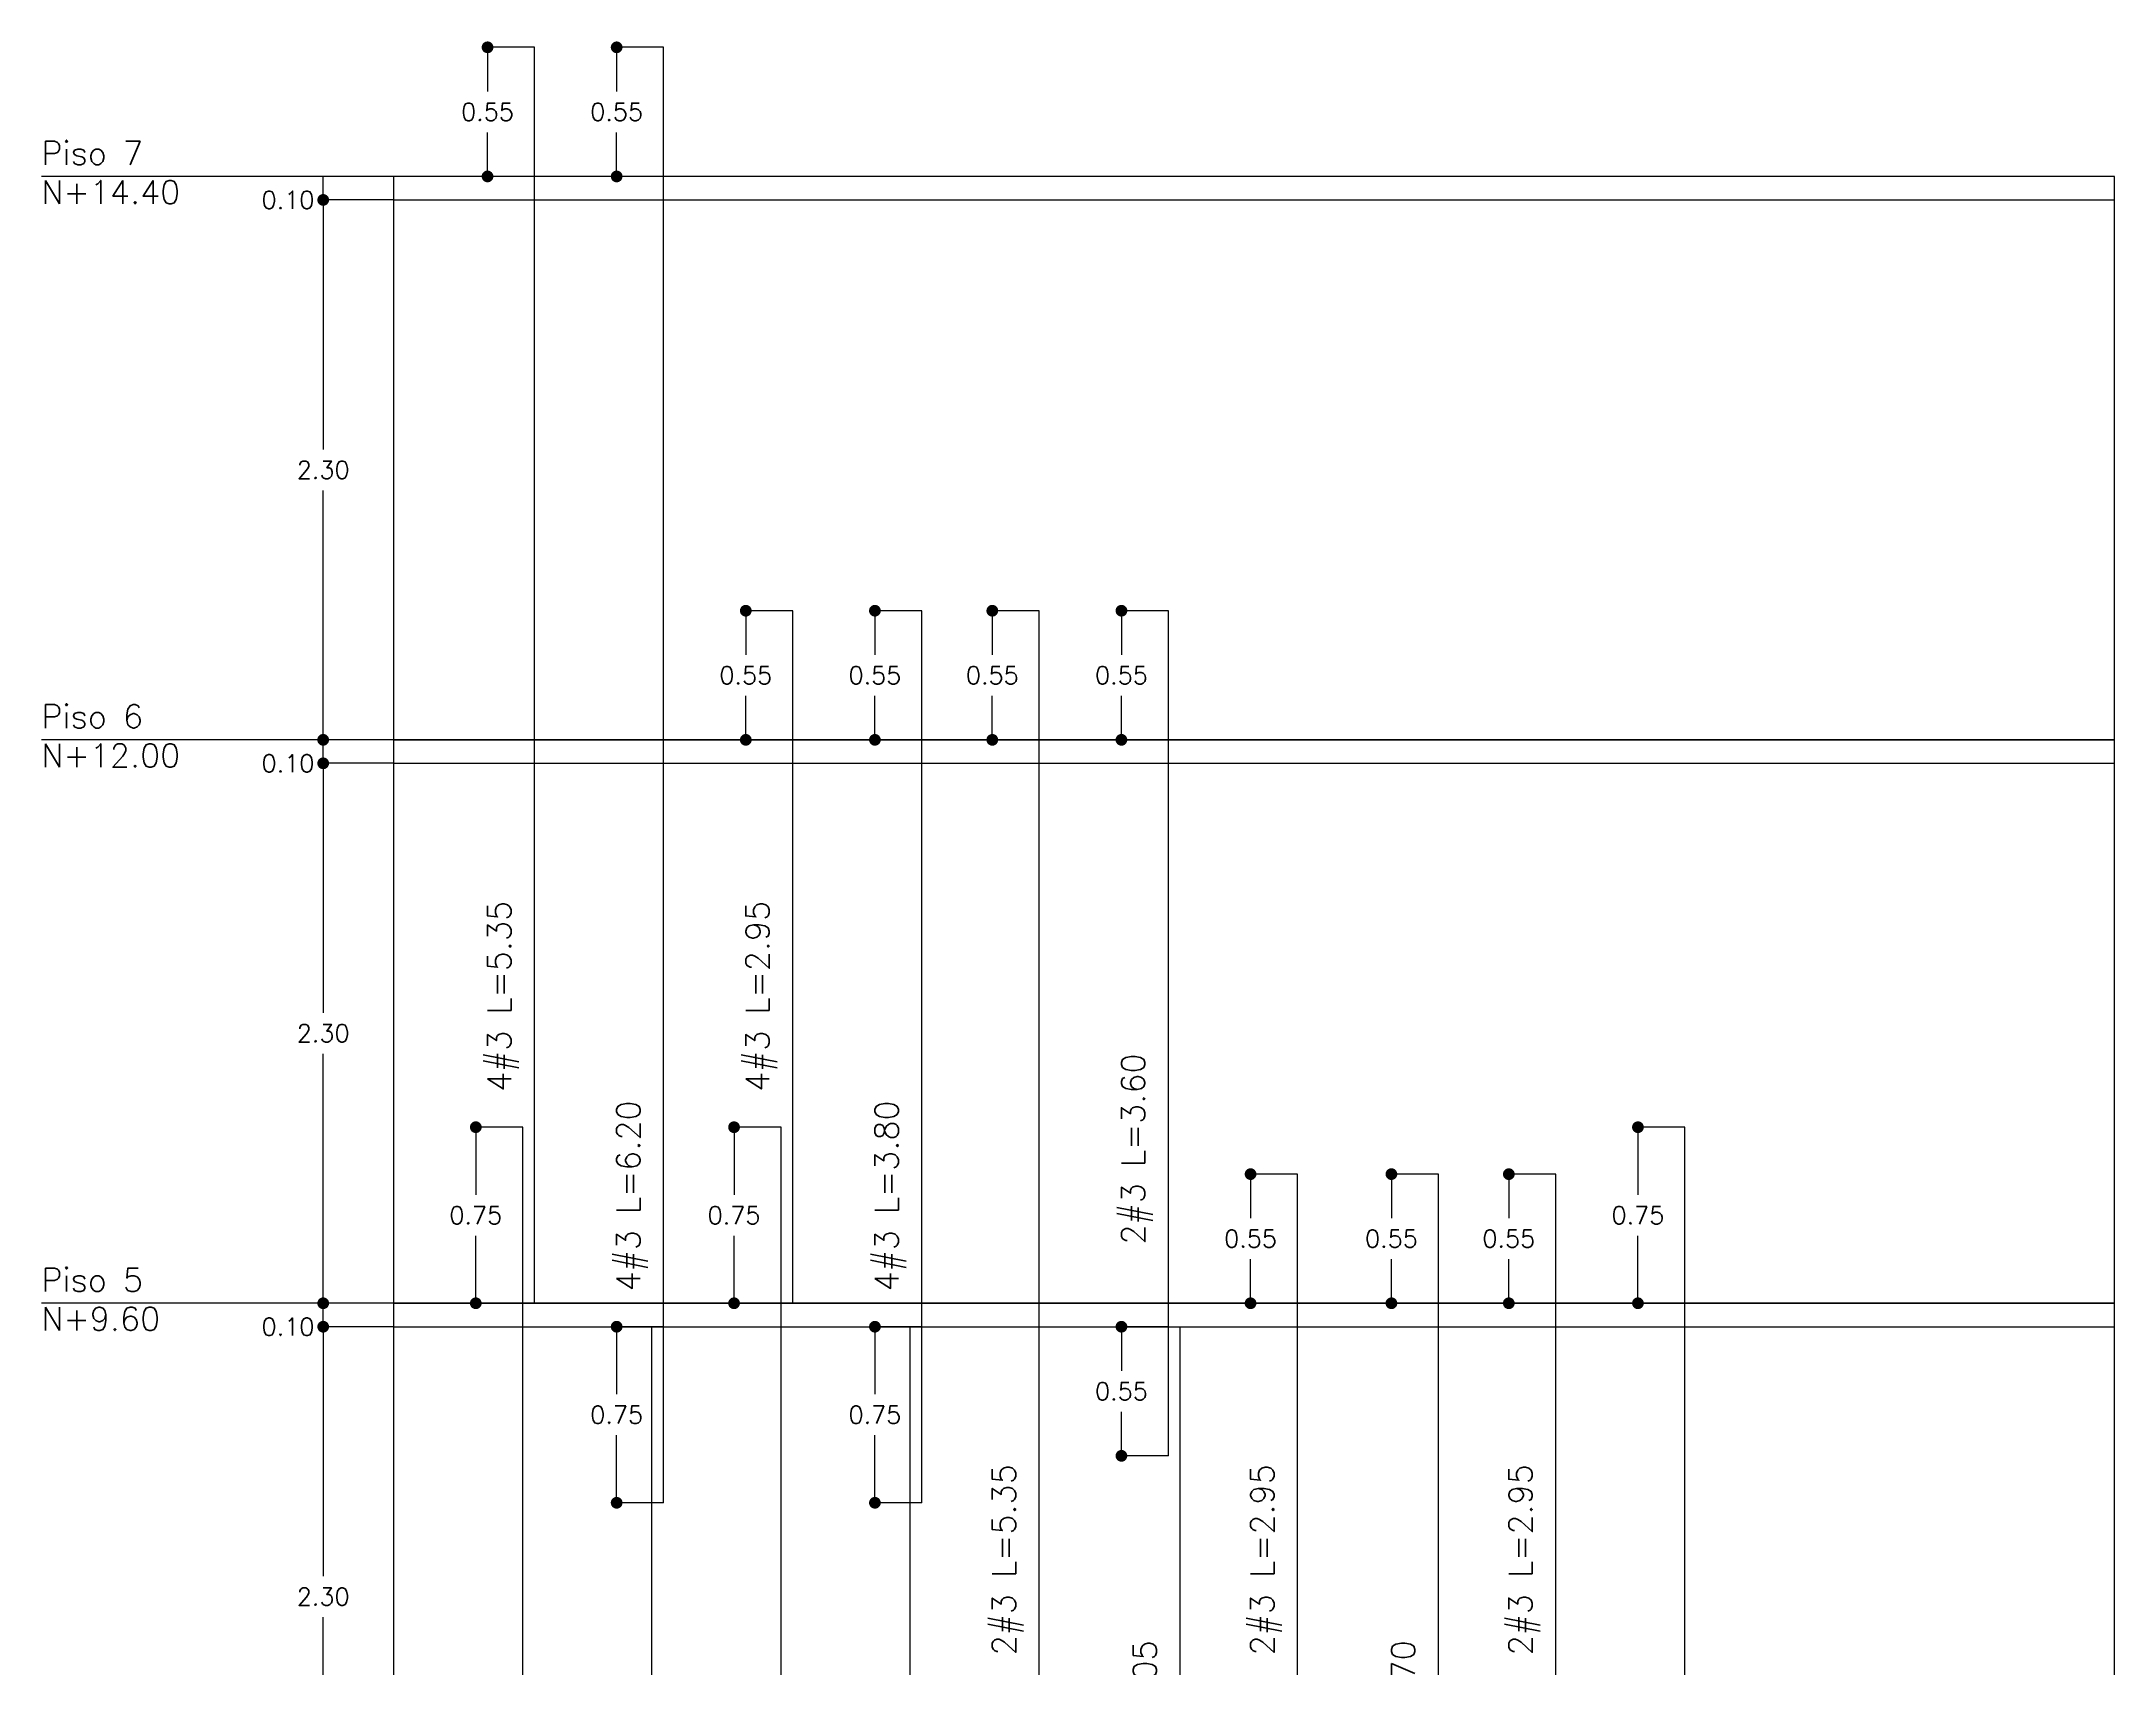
# Model space of a CAD drawing. Header units: millimetres. Extents: x -99999999 to 100000000, y -41 to 20.
# Drawn here: x 21.76 to 30.59, y 8.04 to 14.97 of the extents above; entities that cross this region are included whole.
import ezdxf

# ---------------------------------------------------------------- set-up
doc = ezdxf.new("R2010")
doc.units = ezdxf.units.MM
doc.header["$LTSCALE"] = 0.01
doc.header["$PDMODE"] = 3
for name, color, linetype in [('FC_BORDES', 4, 'Continuous'), ('FC_COTAS', 1, 'Continuous'), ('FC_LINEA CORTE', 1, 'Continuous'), ('FC_R-80', 11, 'Continuous'), ('FC_REFUERZO', 5, 'Continuous')]:
    doc.layers.add(name, color=color, linetype=linetype)
doc.styles.add('FC_TEXT1', font='romans.shx')
doc.dimstyles.new('FC_COTAS', dxfattribs={"dimtxt": 0.0015, "dimasz": 0.001, "dimexe": 0, "dimexo": 0, "dimgap": 0.001, "dimtad": 1, "dimtih": 1, "dimtoh": 1, "dimzin": 0, "dimdsep": 46, "dimtxsty": 'FC_TEXT1', "dimblk": 'DOT', "dimcen": 0.09, "dimclrd": 256, "dimclre": 256, "dimclrt": 256, "dimadec": 0, "dimazin": 0, "dimtfac": 1, "dimtix": 1, "dimtmove": 2, "dimatfit": 3, "dimfxl": 1.002, "dimtolj": 1, "dimtzin": 0, "dimlwd": -1, "dimarcsym": 0})

# ---------------------------------------------------------------- blocks, each defined once
blk = doc.blocks.new('_Dot')
at = {"color": 0, "linetype": 'ByBlock', "lineweight": -2}
blk.add_line((-0.5, 0), (-1, 0), dxfattribs=at)
at = {"color": 0, "linetype": 'ByBlock', "const_width": 0.5}
blk.add_lwpolyline([(-0.25, 0, 1), (0.25, 0, 1)], format="xyb", close=True, dxfattribs=at)
blk = doc.blocks.new('*D438')
at = {"layer": 'Defpoints', "color": 0, "ltscale": 0.6, "transparency": 16777216}
for p in [(22.96, 9.5), (23.26, 9.5), (23.26, 7.2)]:
    blk.add_point(p, dxfattribs=at)
at = {"layer": 'FC_COTAS', "lineweight": -2, "ltscale": 0.6, "transparency": 16777216}
for p, q in [((23.26, 9.5), (22.96, 9.5)), ((23.26, 7.2), (22.96, 7.2))]:
    blk.add_line(p, q, dxfattribs=at)
at = {"layer": 'FC_COTAS', "ltscale": 0.6, "transparency": 16777216}
for p, q in [((22.96, 9.45), (22.96, 8.4375)), ((22.96, 7.25), (22.96, 8.2625))]:
    blk.add_line(p, q, dxfattribs=at)
at = {"layer": 'FC_COTAS', "ltscale": 0.6, "transparency": 16777216, "xscale": 0.05, "yscale": 0.05, "zscale": 0.05}
for p, rotation in [((22.96, 9.5), 90), ((22.96, 7.2), 270)]:
    blk.add_blockref('_Dot', p, dxfattribs=dict(at, rotation=rotation))
at = {"layer": 'FC_COTAS', "ltscale": 0.6, "transparency": 16777216, "insert": (22.96, 8.35), "char_height": 0.075, "attachment_point": 5, "style": 'FC_TEXT1'}
blk.add_mtext('\\A1;2.30', dxfattribs=at)
blk = doc.blocks.new('*D439')
at = {"layer": 'Defpoints', "color": 0, "ltscale": 0.6, "transparency": 16777216}
for p in [(22.96, 9.6), (23.26, 9.6), (23.26, 9.5)]:
    blk.add_point(p, dxfattribs=at)
at = {"layer": 'FC_COTAS', "lineweight": -2, "ltscale": 0.6, "transparency": 16777216}
for p, q in [((23.26, 9.6), (22.96, 9.6)), ((23.26, 9.5), (22.96, 9.5))]:
    blk.add_line(p, q, dxfattribs=at)
at = {"layer": 'FC_COTAS', "ltscale": 0.6, "transparency": 16777216}
blk.add_line((22.96, 9.5), (22.96, 9.6), dxfattribs=at)
at = {"layer": 'FC_COTAS', "ltscale": 0.6, "transparency": 16777216, "insert": (22.81, 9.5), "char_height": 0.075, "attachment_point": 5, "style": 'FC_TEXT1'}
blk.add_mtext('\\A1;0.10', dxfattribs=at)
blk = doc.blocks.new('*D440')
at = {"layer": 'Defpoints', "color": 0, "ltscale": 0.6, "transparency": 16777216}
for p in [(22.96, 11.9), (23.26, 11.9), (23.26, 9.6)]:
    blk.add_point(p, dxfattribs=at)
at = {"layer": 'FC_COTAS', "lineweight": -2, "ltscale": 0.6, "transparency": 16777216}
for p, q in [((23.26, 11.9), (22.96, 11.9)), ((23.26, 9.6), (22.96, 9.6))]:
    blk.add_line(p, q, dxfattribs=at)
at = {"layer": 'FC_COTAS', "ltscale": 0.6, "transparency": 16777216}
for p, q in [((22.96, 11.85), (22.96, 10.8375)), ((22.96, 9.65), (22.96, 10.6625))]:
    blk.add_line(p, q, dxfattribs=at)
at = {"layer": 'FC_COTAS', "ltscale": 0.6, "transparency": 16777216, "xscale": 0.05, "yscale": 0.05, "zscale": 0.05}
for p, rotation in [((22.96, 11.9), 90), ((22.96, 9.6), 270)]:
    blk.add_blockref('_Dot', p, dxfattribs=dict(at, rotation=rotation))
at = {"layer": 'FC_COTAS', "ltscale": 0.6, "transparency": 16777216, "insert": (22.96, 10.75), "char_height": 0.075, "attachment_point": 5, "style": 'FC_TEXT1'}
blk.add_mtext('\\A1;2.30', dxfattribs=at)
blk = doc.blocks.new('*D441')
at = {"layer": 'Defpoints', "color": 0, "ltscale": 0.6, "transparency": 16777216}
for p in [(22.96, 12), (23.26, 12), (23.26, 11.9)]:
    blk.add_point(p, dxfattribs=at)
at = {"layer": 'FC_COTAS', "lineweight": -2, "ltscale": 0.6, "transparency": 16777216}
for p, q in [((23.26, 12), (22.96, 12)), ((23.26, 11.9), (22.96, 11.9))]:
    blk.add_line(p, q, dxfattribs=at)
at = {"layer": 'FC_COTAS', "ltscale": 0.6, "transparency": 16777216}
blk.add_line((22.96, 11.9), (22.96, 12), dxfattribs=at)
at = {"layer": 'FC_COTAS', "ltscale": 0.6, "transparency": 16777216, "insert": (22.81, 11.9), "char_height": 0.075, "attachment_point": 5, "style": 'FC_TEXT1'}
blk.add_mtext('\\A1;0.10', dxfattribs=at)
blk = doc.blocks.new('*D442')
at = {"layer": 'Defpoints', "color": 0, "ltscale": 0.6, "transparency": 16777216}
for p in [(22.96, 14.3), (23.26, 14.3), (23.26, 12)]:
    blk.add_point(p, dxfattribs=at)
at = {"layer": 'FC_COTAS', "lineweight": -2, "ltscale": 0.6, "transparency": 16777216}
for p, q in [((23.26, 14.3), (22.96, 14.3)), ((23.26, 12), (22.96, 12))]:
    blk.add_line(p, q, dxfattribs=at)
at = {"layer": 'FC_COTAS', "ltscale": 0.6, "transparency": 16777216}
for p, q in [((22.96, 14.25), (22.96, 13.2375)), ((22.96, 12.05), (22.96, 13.0625))]:
    blk.add_line(p, q, dxfattribs=at)
at = {"layer": 'FC_COTAS', "ltscale": 0.6, "transparency": 16777216, "xscale": 0.05, "yscale": 0.05, "zscale": 0.05}
for p, rotation in [((22.96, 14.3), 90), ((22.96, 12), 270)]:
    blk.add_blockref('_Dot', p, dxfattribs=dict(at, rotation=rotation))
at = {"layer": 'FC_COTAS', "ltscale": 0.6, "transparency": 16777216, "insert": (22.96, 13.15), "char_height": 0.075, "attachment_point": 5, "style": 'FC_TEXT1'}
blk.add_mtext('\\A1;2.30', dxfattribs=at)
blk = doc.blocks.new('*D443')
at = {"layer": 'Defpoints', "color": 0, "ltscale": 0.6, "transparency": 16777216}
for p in [(22.96, 14.4), (23.26, 14.4), (23.26, 14.3)]:
    blk.add_point(p, dxfattribs=at)
at = {"layer": 'FC_COTAS', "lineweight": -2, "ltscale": 0.6, "transparency": 16777216}
for p, q in [((23.26, 14.4), (22.96, 14.4)), ((23.26, 14.3), (22.96, 14.3))]:
    blk.add_line(p, q, dxfattribs=at)
at = {"layer": 'FC_COTAS', "ltscale": 0.6, "transparency": 16777216}
blk.add_line((22.96, 14.3), (22.96, 14.4), dxfattribs=at)
at = {"layer": 'FC_COTAS', "ltscale": 0.6, "transparency": 16777216, "insert": (22.81, 14.3), "char_height": 0.075, "attachment_point": 5, "style": 'FC_TEXT1'}
blk.add_mtext('\\A1;0.10', dxfattribs=at)
blk = doc.blocks.new('*D447')
at = {"layer": 'Defpoints', "color": 0, "ltscale": 0.6, "transparency": 16777216}
for p in [(23.61, 10.35), (23.81, 10.35), (23.81, 9.6)]:
    blk.add_point(p, dxfattribs=at)
at = {"layer": 'FC_COTAS', "lineweight": -2, "ltscale": 0.6, "transparency": 16777216}
for p, q in [((23.81, 10.35), (23.61, 10.35)), ((23.81, 9.6), (23.61, 9.6))]:
    blk.add_line(p, q, dxfattribs=at)
at = {"layer": 'FC_COTAS', "ltscale": 0.6, "transparency": 16777216}
for p, q in [((23.61, 10.3), (23.61, 10.0625)), ((23.61, 9.65), (23.61, 9.8875))]:
    blk.add_line(p, q, dxfattribs=at)
at = {"layer": 'FC_COTAS', "ltscale": 0.6, "transparency": 16777216, "xscale": 0.05, "yscale": 0.05, "zscale": 0.05}
for p, rotation in [((23.61, 10.35), 90), ((23.61, 9.6), 270)]:
    blk.add_blockref('_Dot', p, dxfattribs=dict(at, rotation=rotation))
at = {"layer": 'FC_COTAS', "ltscale": 0.6, "transparency": 16777216, "insert": (23.61, 9.975), "char_height": 0.075, "attachment_point": 5, "style": 'FC_TEXT1'}
blk.add_mtext('\\A1;0.75', dxfattribs=at)
blk = doc.blocks.new('*D448')
at = {"layer": 'Defpoints', "color": 0, "ltscale": 0.6, "transparency": 16777216}
for p in [(23.66, 14.95), (23.86, 14.95), (23.86, 14.4)]:
    blk.add_point(p, dxfattribs=at)
at = {"layer": 'FC_COTAS', "lineweight": -2, "ltscale": 0.6, "transparency": 16777216}
for p, q in [((23.86, 14.95), (23.66, 14.95)), ((23.86, 14.4), (23.66, 14.4))]:
    blk.add_line(p, q, dxfattribs=at)
at = {"layer": 'FC_COTAS', "ltscale": 0.6, "transparency": 16777216}
for p, q in [((23.66, 14.9), (23.66, 14.7625)), ((23.66, 14.45), (23.66, 14.5875))]:
    blk.add_line(p, q, dxfattribs=at)
at = {"layer": 'FC_COTAS', "ltscale": 0.6, "transparency": 16777216, "xscale": 0.05, "yscale": 0.05, "zscale": 0.05}
for p, rotation in [((23.66, 14.95), 90), ((23.66, 14.4), 270)]:
    blk.add_blockref('_Dot', p, dxfattribs=dict(at, rotation=rotation))
at = {"layer": 'FC_COTAS', "ltscale": 0.6, "transparency": 16777216, "insert": (23.66, 14.675), "char_height": 0.075, "attachment_point": 5, "style": 'FC_TEXT1'}
blk.add_mtext('\\A1;0.55', dxfattribs=at)
blk = doc.blocks.new('*D451')
at = {"layer": 'Defpoints', "color": 0, "ltscale": 0.6, "transparency": 16777216}
for p in [(24.21, 9.5), (24.41, 9.5), (24.41, 8.75)]:
    blk.add_point(p, dxfattribs=at)
at = {"layer": 'FC_COTAS', "lineweight": -2, "ltscale": 0.6, "transparency": 16777216}
for p, q in [((24.41, 9.5), (24.21, 9.5)), ((24.41, 8.75), (24.21, 8.75))]:
    blk.add_line(p, q, dxfattribs=at)
at = {"layer": 'FC_COTAS', "ltscale": 0.6, "transparency": 16777216}
for p, q in [((24.21, 9.45), (24.21, 9.2125)), ((24.21, 8.8), (24.21, 9.0375))]:
    blk.add_line(p, q, dxfattribs=at)
at = {"layer": 'FC_COTAS', "ltscale": 0.6, "transparency": 16777216, "xscale": 0.05, "yscale": 0.05, "zscale": 0.05}
for p, rotation in [((24.21, 9.5), 90), ((24.21, 8.75), 270)]:
    blk.add_blockref('_Dot', p, dxfattribs=dict(at, rotation=rotation))
at = {"layer": 'FC_COTAS', "ltscale": 0.6, "transparency": 16777216, "insert": (24.21, 9.125), "char_height": 0.075, "attachment_point": 5, "style": 'FC_TEXT1'}
blk.add_mtext('\\A1;0.75', dxfattribs=at)
blk = doc.blocks.new('*D452')
at = {"layer": 'Defpoints', "color": 0, "ltscale": 0.6, "transparency": 16777216}
for p in [(24.21, 14.95), (24.41, 14.95), (24.41, 14.4)]:
    blk.add_point(p, dxfattribs=at)
at = {"layer": 'FC_COTAS', "lineweight": -2, "ltscale": 0.6, "transparency": 16777216}
for p, q in [((24.41, 14.95), (24.21, 14.95)), ((24.41, 14.4), (24.21, 14.4))]:
    blk.add_line(p, q, dxfattribs=at)
at = {"layer": 'FC_COTAS', "ltscale": 0.6, "transparency": 16777216}
for p, q in [((24.21, 14.9), (24.21, 14.7625)), ((24.21, 14.45), (24.21, 14.5875))]:
    blk.add_line(p, q, dxfattribs=at)
at = {"layer": 'FC_COTAS', "ltscale": 0.6, "transparency": 16777216, "xscale": 0.05, "yscale": 0.05, "zscale": 0.05}
for p, rotation in [((24.21, 14.95), 90), ((24.21, 14.4), 270)]:
    blk.add_blockref('_Dot', p, dxfattribs=dict(at, rotation=rotation))
at = {"layer": 'FC_COTAS', "ltscale": 0.6, "transparency": 16777216, "insert": (24.21, 14.675), "char_height": 0.075, "attachment_point": 5, "style": 'FC_TEXT1'}
blk.add_mtext('\\A1;0.55', dxfattribs=at)
blk = doc.blocks.new('*D455')
at = {"layer": 'Defpoints', "color": 0, "ltscale": 0.6, "transparency": 16777216}
for p in [(24.71, 10.35), (24.91, 10.35), (24.91, 9.6)]:
    blk.add_point(p, dxfattribs=at)
at = {"layer": 'FC_COTAS', "lineweight": -2, "ltscale": 0.6, "transparency": 16777216}
for p, q in [((24.91, 10.35), (24.71, 10.35)), ((24.91, 9.6), (24.71, 9.6))]:
    blk.add_line(p, q, dxfattribs=at)
at = {"layer": 'FC_COTAS', "ltscale": 0.6, "transparency": 16777216}
for p, q in [((24.71, 10.3), (24.71, 10.0625)), ((24.71, 9.65), (24.71, 9.8875))]:
    blk.add_line(p, q, dxfattribs=at)
at = {"layer": 'FC_COTAS', "ltscale": 0.6, "transparency": 16777216, "xscale": 0.05, "yscale": 0.05, "zscale": 0.05}
for p, rotation in [((24.71, 10.35), 90), ((24.71, 9.6), 270)]:
    blk.add_blockref('_Dot', p, dxfattribs=dict(at, rotation=rotation))
at = {"layer": 'FC_COTAS', "ltscale": 0.6, "transparency": 16777216, "insert": (24.71, 9.975), "char_height": 0.075, "attachment_point": 5, "style": 'FC_TEXT1'}
blk.add_mtext('\\A1;0.75', dxfattribs=at)
blk = doc.blocks.new('*D456')
at = {"layer": 'Defpoints', "color": 0, "ltscale": 0.6, "transparency": 16777216}
for p in [(24.76, 12.55), (24.96, 12.55), (24.96, 12)]:
    blk.add_point(p, dxfattribs=at)
at = {"layer": 'FC_COTAS', "lineweight": -2, "ltscale": 0.6, "transparency": 16777216}
for p, q in [((24.96, 12.55), (24.76, 12.55)), ((24.96, 12), (24.76, 12))]:
    blk.add_line(p, q, dxfattribs=at)
at = {"layer": 'FC_COTAS', "ltscale": 0.6, "transparency": 16777216}
for p, q in [((24.76, 12.5), (24.76, 12.3625)), ((24.76, 12.05), (24.76, 12.1875))]:
    blk.add_line(p, q, dxfattribs=at)
at = {"layer": 'FC_COTAS', "ltscale": 0.6, "transparency": 16777216, "xscale": 0.05, "yscale": 0.05, "zscale": 0.05}
for p, rotation in [((24.76, 12.55), 90), ((24.76, 12), 270)]:
    blk.add_blockref('_Dot', p, dxfattribs=dict(at, rotation=rotation))
at = {"layer": 'FC_COTAS', "ltscale": 0.6, "transparency": 16777216, "insert": (24.76, 12.275), "char_height": 0.075, "attachment_point": 5, "style": 'FC_TEXT1'}
blk.add_mtext('\\A1;0.55', dxfattribs=at)
blk = doc.blocks.new('*D459')
at = {"layer": 'Defpoints', "color": 0, "ltscale": 0.6, "transparency": 16777216}
for p in [(25.31, 9.5), (25.51, 9.5), (25.51, 8.75)]:
    blk.add_point(p, dxfattribs=at)
at = {"layer": 'FC_COTAS', "lineweight": -2, "ltscale": 0.6, "transparency": 16777216}
for p, q in [((25.51, 9.5), (25.31, 9.5)), ((25.51, 8.75), (25.31, 8.75))]:
    blk.add_line(p, q, dxfattribs=at)
at = {"layer": 'FC_COTAS', "ltscale": 0.6, "transparency": 16777216}
for p, q in [((25.31, 9.45), (25.31, 9.2125)), ((25.31, 8.8), (25.31, 9.0375))]:
    blk.add_line(p, q, dxfattribs=at)
at = {"layer": 'FC_COTAS', "ltscale": 0.6, "transparency": 16777216, "xscale": 0.05, "yscale": 0.05, "zscale": 0.05}
for p, rotation in [((25.31, 9.5), 90), ((25.31, 8.75), 270)]:
    blk.add_blockref('_Dot', p, dxfattribs=dict(at, rotation=rotation))
at = {"layer": 'FC_COTAS', "ltscale": 0.6, "transparency": 16777216, "insert": (25.31, 9.125), "char_height": 0.075, "attachment_point": 5, "style": 'FC_TEXT1'}
blk.add_mtext('\\A1;0.75', dxfattribs=at)
blk = doc.blocks.new('*D460')
at = {"layer": 'Defpoints', "color": 0, "ltscale": 0.6, "transparency": 16777216}
for p in [(25.31, 12.55), (25.51, 12.55), (25.51, 12)]:
    blk.add_point(p, dxfattribs=at)
at = {"layer": 'FC_COTAS', "lineweight": -2, "ltscale": 0.6, "transparency": 16777216}
for p, q in [((25.51, 12.55), (25.31, 12.55)), ((25.51, 12), (25.31, 12))]:
    blk.add_line(p, q, dxfattribs=at)
at = {"layer": 'FC_COTAS', "ltscale": 0.6, "transparency": 16777216}
for p, q in [((25.31, 12.5), (25.31, 12.3625)), ((25.31, 12.05), (25.31, 12.1875))]:
    blk.add_line(p, q, dxfattribs=at)
at = {"layer": 'FC_COTAS', "ltscale": 0.6, "transparency": 16777216, "xscale": 0.05, "yscale": 0.05, "zscale": 0.05}
for p, rotation in [((25.31, 12.55), 90), ((25.31, 12), 270)]:
    blk.add_blockref('_Dot', p, dxfattribs=dict(at, rotation=rotation))
at = {"layer": 'FC_COTAS', "ltscale": 0.6, "transparency": 16777216, "insert": (25.31, 12.275), "char_height": 0.075, "attachment_point": 5, "style": 'FC_TEXT1'}
blk.add_mtext('\\A1;0.55', dxfattribs=at)
blk = doc.blocks.new('*D463')
at = {"layer": 'Defpoints', "color": 0, "ltscale": 0.6, "transparency": 16777216}
for p in [(25.81, 12.55), (26.01, 12.55), (26.01, 12)]:
    blk.add_point(p, dxfattribs=at)
at = {"layer": 'FC_COTAS', "lineweight": -2, "ltscale": 0.6, "transparency": 16777216}
for p, q in [((26.01, 12.55), (25.81, 12.55)), ((26.01, 12), (25.81, 12))]:
    blk.add_line(p, q, dxfattribs=at)
at = {"layer": 'FC_COTAS', "ltscale": 0.6, "transparency": 16777216}
for p, q in [((25.81, 12.5), (25.81, 12.3625)), ((25.81, 12.05), (25.81, 12.1875))]:
    blk.add_line(p, q, dxfattribs=at)
at = {"layer": 'FC_COTAS', "ltscale": 0.6, "transparency": 16777216, "xscale": 0.05, "yscale": 0.05, "zscale": 0.05}
for p, rotation in [((25.81, 12.55), 90), ((25.81, 12), 270)]:
    blk.add_blockref('_Dot', p, dxfattribs=dict(at, rotation=rotation))
at = {"layer": 'FC_COTAS', "ltscale": 0.6, "transparency": 16777216, "insert": (25.81, 12.275), "char_height": 0.075, "attachment_point": 5, "style": 'FC_TEXT1'}
blk.add_mtext('\\A1;0.55', dxfattribs=at)
blk = doc.blocks.new('*D467')
at = {"layer": 'Defpoints', "color": 0, "ltscale": 0.6, "transparency": 16777216}
for p in [(26.36, 9.5), (26.56, 9.5), (26.56, 8.95)]:
    blk.add_point(p, dxfattribs=at)
at = {"layer": 'FC_COTAS', "lineweight": -2, "ltscale": 0.6, "transparency": 16777216}
for p, q in [((26.56, 9.5), (26.36, 9.5)), ((26.56, 8.95), (26.36, 8.95))]:
    blk.add_line(p, q, dxfattribs=at)
at = {"layer": 'FC_COTAS', "ltscale": 0.6, "transparency": 16777216}
for p, q in [((26.36, 9.45), (26.36, 9.3125)), ((26.36, 9), (26.36, 9.1375))]:
    blk.add_line(p, q, dxfattribs=at)
at = {"layer": 'FC_COTAS', "ltscale": 0.6, "transparency": 16777216, "xscale": 0.05, "yscale": 0.05, "zscale": 0.05}
for p, rotation in [((26.36, 9.5), 90), ((26.36, 8.95), 270)]:
    blk.add_blockref('_Dot', p, dxfattribs=dict(at, rotation=rotation))
at = {"layer": 'FC_COTAS', "ltscale": 0.6, "transparency": 16777216, "insert": (26.36, 9.225), "char_height": 0.075, "attachment_point": 5, "style": 'FC_TEXT1'}
blk.add_mtext('\\A1;0.55', dxfattribs=at)
blk = doc.blocks.new('*D468')
at = {"layer": 'Defpoints', "color": 0, "ltscale": 0.6, "transparency": 16777216}
for p in [(26.36, 12.55), (26.56, 12.55), (26.56, 12)]:
    blk.add_point(p, dxfattribs=at)
at = {"layer": 'FC_COTAS', "lineweight": -2, "ltscale": 0.6, "transparency": 16777216}
for p, q in [((26.56, 12.55), (26.36, 12.55)), ((26.56, 12), (26.36, 12))]:
    blk.add_line(p, q, dxfattribs=at)
at = {"layer": 'FC_COTAS', "ltscale": 0.6, "transparency": 16777216}
for p, q in [((26.36, 12.5), (26.36, 12.3625)), ((26.36, 12.05), (26.36, 12.1875))]:
    blk.add_line(p, q, dxfattribs=at)
at = {"layer": 'FC_COTAS', "ltscale": 0.6, "transparency": 16777216, "xscale": 0.05, "yscale": 0.05, "zscale": 0.05}
for p, rotation in [((26.36, 12.55), 90), ((26.36, 12), 270)]:
    blk.add_blockref('_Dot', p, dxfattribs=dict(at, rotation=rotation))
at = {"layer": 'FC_COTAS', "ltscale": 0.6, "transparency": 16777216, "insert": (26.36, 12.275), "char_height": 0.075, "attachment_point": 5, "style": 'FC_TEXT1'}
blk.add_mtext('\\A1;0.55', dxfattribs=at)
blk = doc.blocks.new('*D471')
at = {"layer": 'Defpoints', "color": 0, "ltscale": 0.6, "transparency": 16777216}
for p in [(26.91, 10.15), (27.11, 10.15), (27.11, 9.6)]:
    blk.add_point(p, dxfattribs=at)
at = {"layer": 'FC_COTAS', "lineweight": -2, "ltscale": 0.6, "transparency": 16777216}
for p, q in [((27.11, 10.15), (26.91, 10.15)), ((27.11, 9.6), (26.91, 9.6))]:
    blk.add_line(p, q, dxfattribs=at)
at = {"layer": 'FC_COTAS', "ltscale": 0.6, "transparency": 16777216}
for p, q in [((26.91, 10.1), (26.91, 9.9625)), ((26.91, 9.65), (26.91, 9.7875))]:
    blk.add_line(p, q, dxfattribs=at)
at = {"layer": 'FC_COTAS', "ltscale": 0.6, "transparency": 16777216, "xscale": 0.05, "yscale": 0.05, "zscale": 0.05}
for p, rotation in [((26.91, 10.15), 90), ((26.91, 9.6), 270)]:
    blk.add_blockref('_Dot', p, dxfattribs=dict(at, rotation=rotation))
at = {"layer": 'FC_COTAS', "ltscale": 0.6, "transparency": 16777216, "insert": (26.91, 9.875), "char_height": 0.075, "attachment_point": 5, "style": 'FC_TEXT1'}
blk.add_mtext('\\A1;0.55', dxfattribs=at)
blk = doc.blocks.new('*D475')
at = {"layer": 'Defpoints', "color": 0, "ltscale": 0.6, "transparency": 16777216}
for p in [(27.51, 10.15), (27.71, 10.15), (27.71, 9.6)]:
    blk.add_point(p, dxfattribs=at)
at = {"layer": 'FC_COTAS', "lineweight": -2, "ltscale": 0.6, "transparency": 16777216}
for p, q in [((27.71, 10.15), (27.51, 10.15)), ((27.71, 9.6), (27.51, 9.6))]:
    blk.add_line(p, q, dxfattribs=at)
at = {"layer": 'FC_COTAS', "ltscale": 0.6, "transparency": 16777216}
for p, q in [((27.51, 10.1), (27.51, 9.9625)), ((27.51, 9.65), (27.51, 9.7875))]:
    blk.add_line(p, q, dxfattribs=at)
at = {"layer": 'FC_COTAS', "ltscale": 0.6, "transparency": 16777216, "xscale": 0.05, "yscale": 0.05, "zscale": 0.05}
for p, rotation in [((27.51, 10.15), 90), ((27.51, 9.6), 270)]:
    blk.add_blockref('_Dot', p, dxfattribs=dict(at, rotation=rotation))
at = {"layer": 'FC_COTAS', "ltscale": 0.6, "transparency": 16777216, "insert": (27.51, 9.875), "char_height": 0.075, "attachment_point": 5, "style": 'FC_TEXT1'}
blk.add_mtext('\\A1;0.55', dxfattribs=at)
blk = doc.blocks.new('*D478')
at = {"layer": 'Defpoints', "color": 0, "ltscale": 0.6, "transparency": 16777216}
for p in [(28.01, 10.15), (28.21, 10.15), (28.21, 9.6)]:
    blk.add_point(p, dxfattribs=at)
at = {"layer": 'FC_COTAS', "lineweight": -2, "ltscale": 0.6, "transparency": 16777216}
for p, q in [((28.21, 10.15), (28.01, 10.15)), ((28.21, 9.6), (28.01, 9.6))]:
    blk.add_line(p, q, dxfattribs=at)
at = {"layer": 'FC_COTAS', "ltscale": 0.6, "transparency": 16777216}
for p, q in [((28.01, 10.1), (28.01, 9.9625)), ((28.01, 9.65), (28.01, 9.7875))]:
    blk.add_line(p, q, dxfattribs=at)
at = {"layer": 'FC_COTAS', "ltscale": 0.6, "transparency": 16777216, "xscale": 0.05, "yscale": 0.05, "zscale": 0.05}
for p, rotation in [((28.01, 10.15), 90), ((28.01, 9.6), 270)]:
    blk.add_blockref('_Dot', p, dxfattribs=dict(at, rotation=rotation))
at = {"layer": 'FC_COTAS', "ltscale": 0.6, "transparency": 16777216, "insert": (28.01, 9.875), "char_height": 0.075, "attachment_point": 5, "style": 'FC_TEXT1'}
blk.add_mtext('\\A1;0.55', dxfattribs=at)
blk = doc.blocks.new('*D481')
at = {"layer": 'Defpoints', "color": 0, "ltscale": 0.6, "transparency": 16777216}
for p in [(28.56, 10.35), (28.76, 10.35), (28.76, 9.6)]:
    blk.add_point(p, dxfattribs=at)
at = {"layer": 'FC_COTAS', "lineweight": -2, "ltscale": 0.6, "transparency": 16777216}
for p, q in [((28.76, 10.35), (28.56, 10.35)), ((28.76, 9.6), (28.56, 9.6))]:
    blk.add_line(p, q, dxfattribs=at)
at = {"layer": 'FC_COTAS', "ltscale": 0.6, "transparency": 16777216}
for p, q in [((28.56, 10.3), (28.56, 10.0625)), ((28.56, 9.65), (28.56, 9.8875))]:
    blk.add_line(p, q, dxfattribs=at)
at = {"layer": 'FC_COTAS', "ltscale": 0.6, "transparency": 16777216, "xscale": 0.05, "yscale": 0.05, "zscale": 0.05}
for p, rotation in [((28.56, 10.35), 90), ((28.56, 9.6), 270)]:
    blk.add_blockref('_Dot', p, dxfattribs=dict(at, rotation=rotation))
at = {"layer": 'FC_COTAS', "ltscale": 0.6, "transparency": 16777216, "insert": (28.56, 9.975), "char_height": 0.075, "attachment_point": 5, "style": 'FC_TEXT1'}
blk.add_mtext('\\A1;0.75', dxfattribs=at)

msp = doc.modelspace()

# ---------------------------------------------------------------- linework, layer by layer
at = {"layer": 'FC_BORDES', "ltscale": 0.6}
for points in [[(23.26, 12), (30.59, 12), (30.59, 14.4), (23.26, 14.4)], [(23.26, 9.6), (30.59, 9.6), (30.59, 12), (23.26, 12)], [(23.26, 7.2), (30.59, 7.2), (30.59, 9.6), (23.26, 9.6)]]:
    msp.add_lwpolyline(points, close=True, dxfattribs=at)
for points in [[(23.26, 14.3), (30.59, 14.3)], [(23.26, 11.9), (30.59, 11.9)], [(23.26, 9.5), (30.59, 9.5)]]:
    msp.add_lwpolyline(points, dxfattribs=at)
at = {"layer": 'FC_LINEA CORTE', "ltscale": 0.35}
for p, q in [((23.26, 14.4), (21.76, 14.4)), ((23.26, 12), (21.76, 12)), ((23.26, 9.6), (21.76, 9.6))]:
    msp.add_line(p, q, dxfattribs=at)
at = {"layer": 'FC_REFUERZO', "ltscale": 0.6}
for points in [[(23.86, 9.6), (23.86, 14.95)], [(24.41, 8.75), (24.41, 14.95)], [(24.96, 9.6), (24.96, 12.55)], [(25.51, 8.75), (25.51, 12.55)], [(26.01, 7.2), (26.01, 12.55)], [(26.56, 8.95), (26.56, 12.55)], [(23.81, 4.8), (23.81, 10.35)], [(24.91, 4.8), (24.91, 10.35)], [(28.76, 4.05), (28.76, 10.35)], [(27.11, 7.2), (27.11, 10.15)], [(27.71, 6.45), (27.71, 10.15)], [(28.21, 7.2), (28.21, 10.15)], [(24.36, 3.9), (24.36, 9.5)], [(25.46, 3.9), (25.46, 9.5)], [(26.61, 6.45), (26.61, 9.5)]]:
    msp.add_lwpolyline(points, dxfattribs=at)

# ---------------------------------------------------------------- texts
at = {"layer": 'FC_R-80', "ltscale": 0.6, "char_height": 0.1, "width": 0.75, "attachment_point": 1, "style": 'FC_TEXT1'}
for s, insert in [('Piso 7^M^JN+14.40', (21.76, 14.55)), ('Piso 6^M^JN+12.00', (21.76, 12.15)), ('Piso 5^M^JN+9.60', (21.76, 9.75))]:
    msp.add_mtext(s, dxfattribs=dict(at, insert=insert))
at = {"layer": 'FC_R-80', "ltscale": 0.6, "char_height": 0.1, "width": 1.3, "attachment_point": 1, "rotation": 90, "style": 'FC_TEXT1'}
for s, insert in [('4#3 L=5.35', (23.66, 10.5)), ('4#3 L=2.95', (24.76, 10.5)), ('2#3 L=3.60', (26.36, 9.85)), ('4#3 L=6.20', (24.21, 9.65)), ('4#3 L=3.80', (25.31, 9.65)), ('2#3 L=5.35', (25.81, 8.1)), ('2#3 L=2.95', (26.91, 8.1)), ('2#3 L=2.95', (28.01, 8.1)), ('2#3 L=3.05', (26.41, 7.35)), ('2#3 L=3.70', (27.51, 7.35))]:
    msp.add_mtext(s, dxfattribs=dict(at, insert=insert))

# ---------------------------------------------------------------- dimensions: what is measured, and where the dimension line sits
at = {"layer": 'FC_COTAS', "ltscale": 0.6}
for base, p1, p2, picture, middle in [((23.66, 14.95), (23.86, 14.4), (23.86, 14.95), '*D448', (23.66, 14.675)), ((24.21, 14.95), (24.41, 14.4), (24.41, 14.95), '*D452', (24.21, 14.675)), ((22.96, 14.4), (23.26, 14.3), (23.26, 14.4), '*D443', (22.81, 14.3)), ((22.96, 14.3), (23.26, 12), (23.26, 14.3), '*D442', (22.96, 13.15)), ((24.76, 12.55), (24.96, 12), (24.96, 12.55), '*D456', (24.76, 12.275)), ((25.31, 12.55), (25.51, 12), (25.51, 12.55), '*D460', (25.31, 12.275)), ((25.81, 12.55), (26.01, 12), (26.01, 12.55), '*D463', (25.81, 12.275)), ((26.36, 12.55), (26.56, 12), (26.56, 12.55), '*D468', (26.36, 12.275)), ((22.96, 12), (23.26, 11.9), (23.26, 12), '*D441', (22.81, 11.9)), ((22.96, 11.9), (23.26, 9.6), (23.26, 11.9), '*D440', (22.96, 10.75)), ((23.61, 10.35), (23.81, 9.6), (23.81, 10.35), '*D447', (23.61, 9.975)), ((24.71, 10.35), (24.91, 9.6), (24.91, 10.35), '*D455', (24.71, 9.975)), ((28.56, 10.35), (28.76, 9.6), (28.76, 10.35), '*D481', (28.56, 9.975)), ((26.91, 10.15), (27.11, 9.6), (27.11, 10.15), '*D471', (26.91, 9.875)), ((27.51, 10.15), (27.71, 9.6), (27.71, 10.15), '*D475', (27.51, 9.875)), ((28.01, 10.15), (28.21, 9.6), (28.21, 10.15), '*D478', (28.01, 9.875)), ((22.96, 9.6), (23.26, 9.5), (23.26, 9.6), '*D439', (22.81, 9.5)), ((22.96, 9.5), (23.26, 7.2), (23.26, 9.5), '*D438', (22.96, 8.35)), ((24.21, 9.5), (24.41, 8.75), (24.41, 9.5), '*D451', (24.21, 9.125)), ((25.31, 9.5), (25.51, 8.75), (25.51, 9.5), '*D459', (25.31, 9.125)), ((26.36, 9.5), (26.56, 8.95), (26.56, 9.5), '*D467', (26.36, 9.225))]:
    dim = msp.add_linear_dim(base=base, p1=p1, p2=p2, angle=90, dimstyle='FC_COTAS', override={"dimscale": 0, "dimtxt": 0.0015, "dimasz": 0.001, "dimblk1": 'Dot', "dimblk2": 'Dot', "dimsah": 1, "dimtix": 1, "dimtofl": 1, "dimtmove": 2, "dimatfit": 3}, dxfattribs=at)
    dim.commit()
    dim.dimension.update_dxf_attribs({"geometry": picture, "text_midpoint": middle, "dimtype": 128})

doc.saveas('drawing.dxf')
